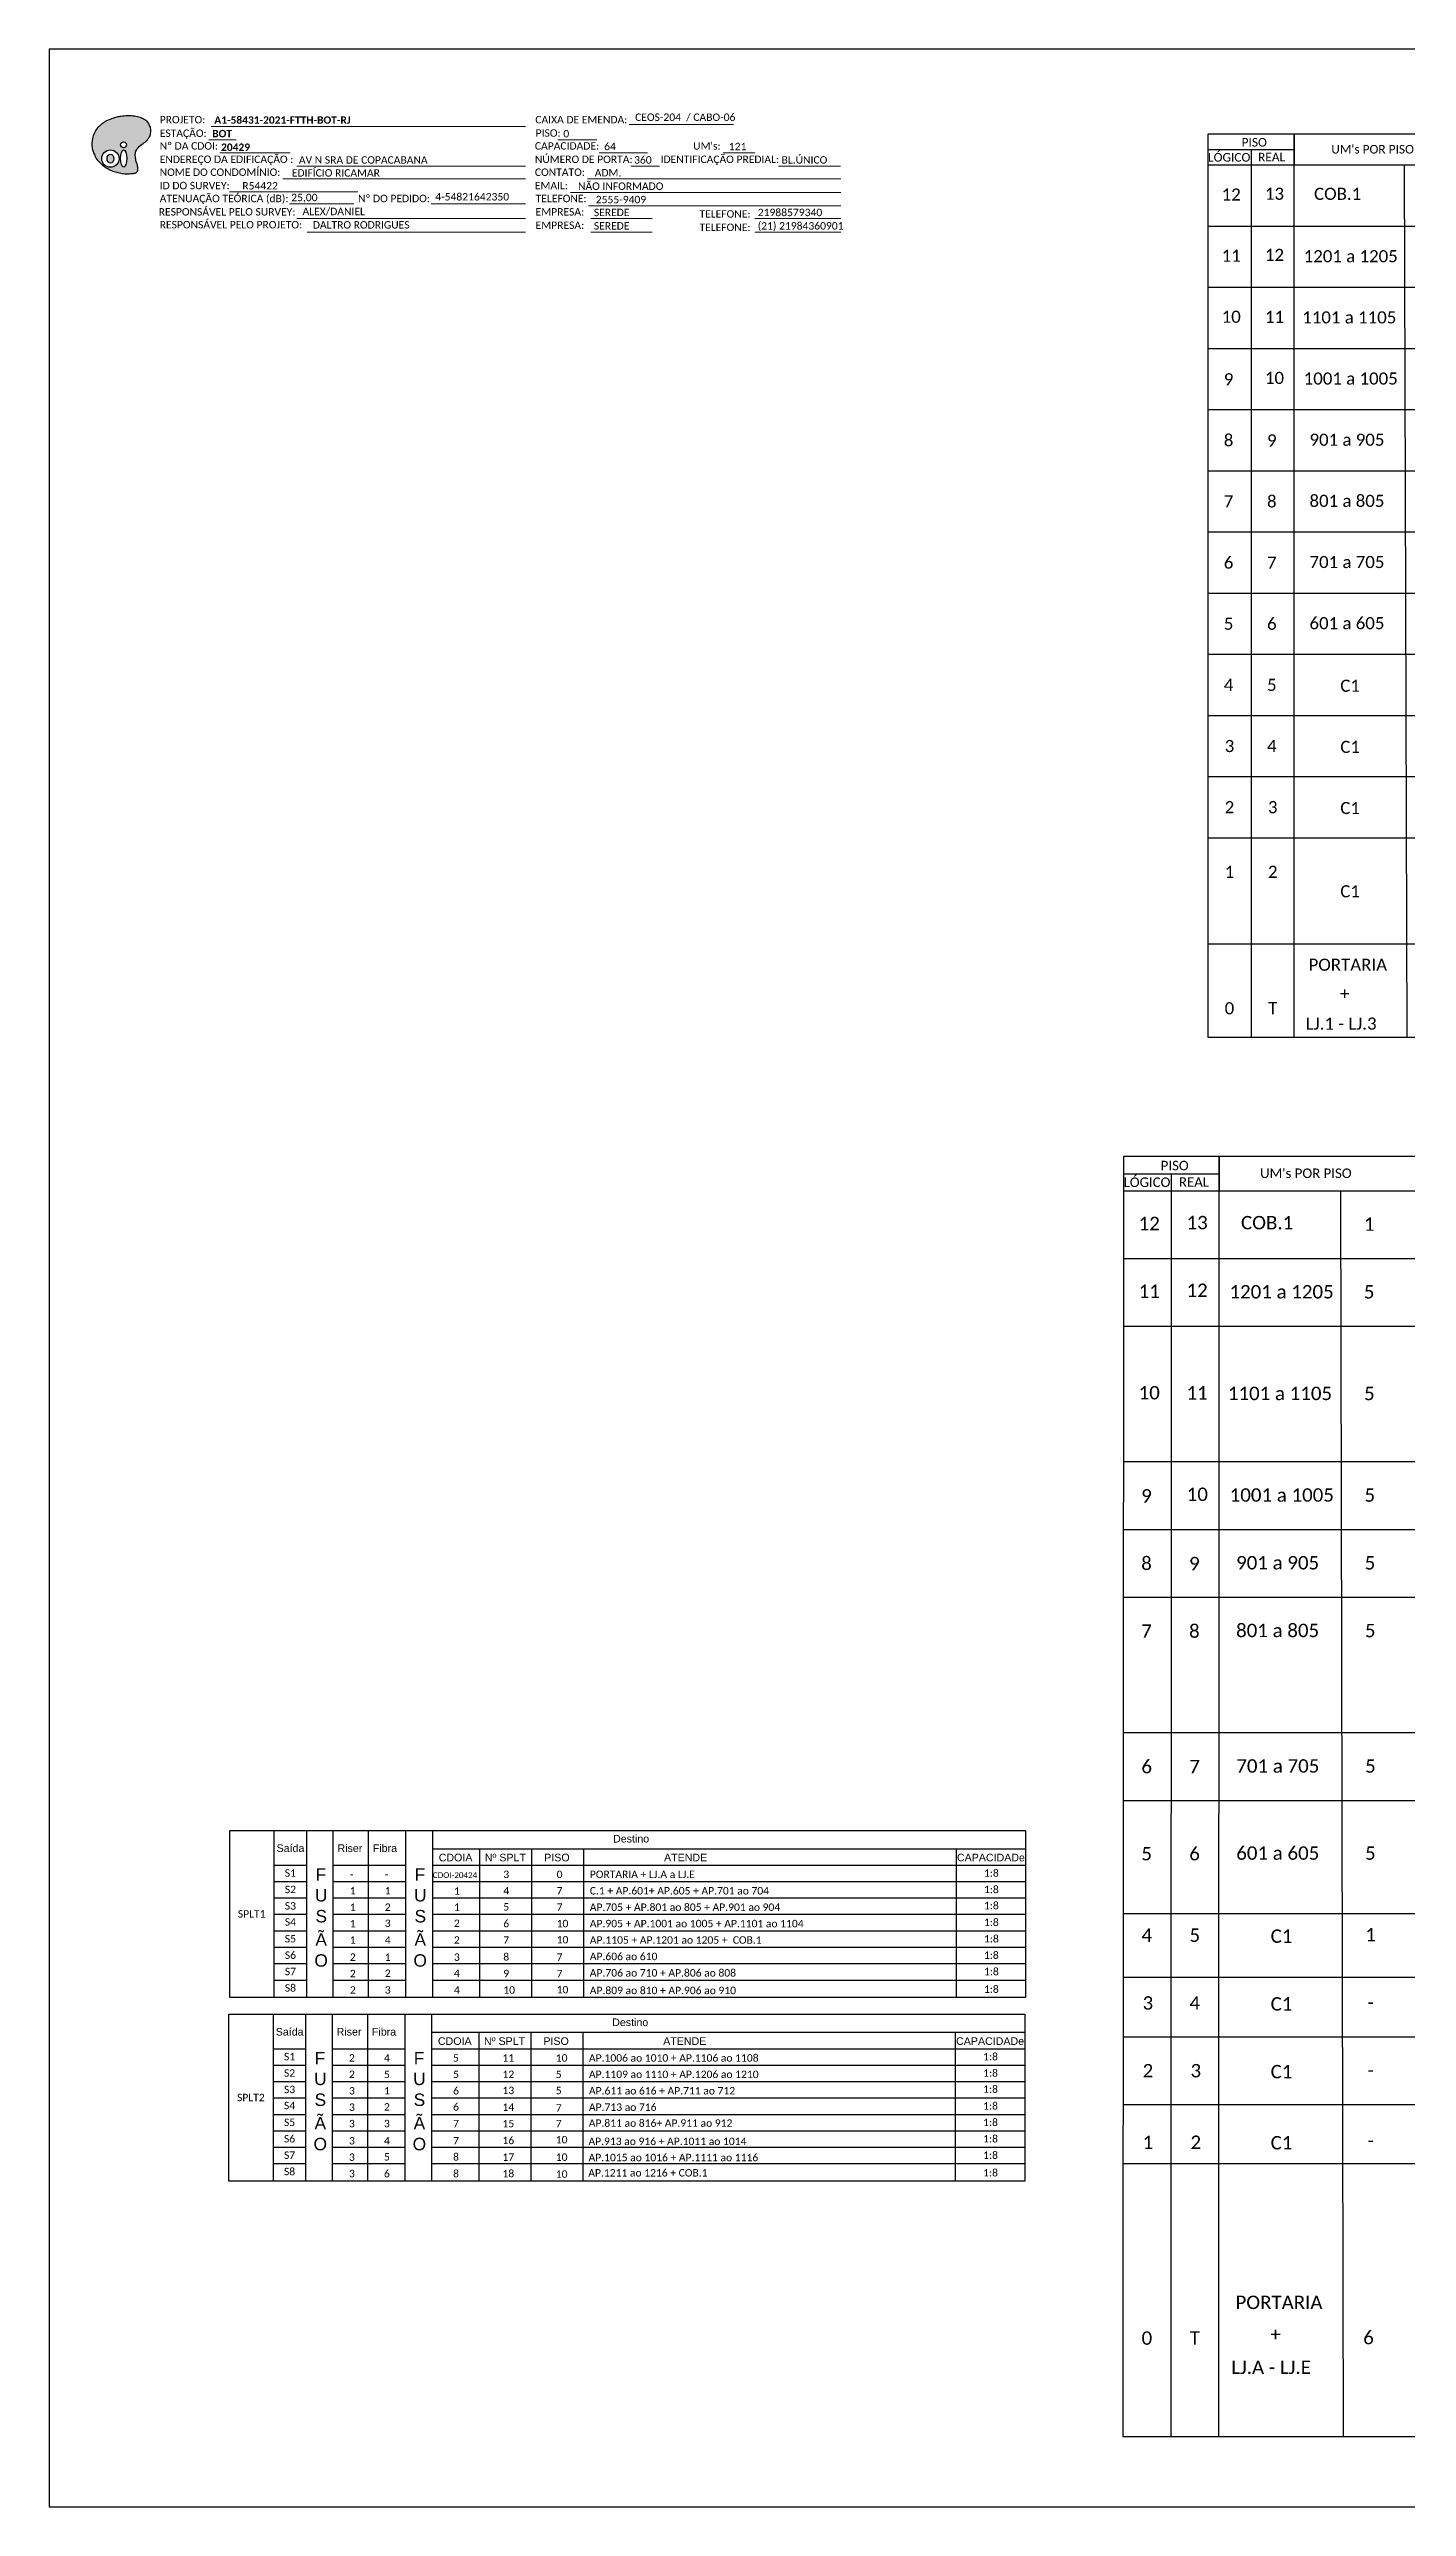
# Model space of a CAD drawing. Header units: metres. Extents: x -1286 to 468, y -500 to 94.
# Drawn here: x -373 to -45, y -500 to 94 of the extents above; entities that cross this region are included whole.
import ezdxf
from ezdxf.enums import TextEntityAlignment as Align

# ---------------------------------------------------------------- set-up
doc = ezdxf.new("R2010")
doc.units = ezdxf.units.M
doc.styles.add('ARIAL', font='arial.ttf')
doc.styles.add('WMF-Calibri0', font='calibri.ttf')
doc.styles.add('WMF-Calibri1', font='calibrib.ttf')

# ---------------------------------------------------------------- blocks, each defined once
blk = doc.blocks.new('OI')
h = blk.add_hatch(color=40)
edge = h.paths.add_edge_path()
edge.add_spline(control_points=[(4.35, -0.67), (3.92, -0.99), (3.26, -1.5), (2.81, -2.59), (2.9, -3.5), (3.06, -4.27), (3.31, -4.85), (3.37, -5.39), (3.4, -5.88), (3.2, -6.4), (2.54, -6.61), (1.65, -6.63), (0.55, -6.67), (-0.56, -6.42), (-1.61, -6.14), (-2.77, -5.61), (-3.92, -4.77), (-4.89, -3.7), (-5.34, -2.65), (-5.6, -1.94), (-5.85, -0.96), (-5.71, 0.47), (-5.1, 2.02), (-4.14, 3.02), (-3.3, 3.61), (-2.37, 4.16), (-1.36, 4.44), (-0.56, 4.7), (0.79, 4.85), (2.24, 4.97), (3.79, 4.57), (4.67, 4.21), (5.44, 3.65), (5.76, 2.99), (6.03, 2.21), (6.01, 1.46), (5.72, 0.64), (5.31, 0.08), (4.88, -0.38), (4.51, -0.55), (4.35, -0.67)], knot_values=[0, 0, 0, 0, 1.60434, 2.417191, 3.427595, 4.282808, 4.776746, 5.304182, 5.888771, 6.258406, 6.858137, 7.79129, 8.986195, 10.124242, 11.187857, 12.242908, 13.953784, 15.414161, 16.515391, 17.349188, 17.675853, 19.552021, 21.515531, 22.568638, 23.63245, 24.621084, 25.782718, 26.745347, 27.142653, 29.870543, 31.004649, 31.921532, 32.709589, 33.801391, 34.042471, 35.192333, 35.971461, 36.628871, 37.254359, 37.836911, 37.836911, 37.836911, 37.836911], degree=3, periodic=0)
h.paths.add_polyline_path([(1.13, -0.87, -1), (-0.04, -0.87, -1)], flags=16)
edge = h.paths.add_edge_path(flags=16)
edge.add_ellipse((0.56, -3.59), major_axis=(-0.02, 1.71), ratio=0.361305, start_angle=0, end_angle=360)
h.paths.add_polyline_path([(-0.36, -3.62, -1), (-3.8, -3.62, -1)], flags=16)
edge = h.paths.add_edge_path(flags=0)
edge.add_ellipse((-2.08, -3.62), major_axis=(0, 0.885), ratio=0.758294, start_angle=0, end_angle=360)
at = {"color": 40}
for centre, radius in [((-2.08, -3.62), 1.72), ((0.54, -0.87), 0.587)]:
    blk.add_circle(centre, radius, dxfattribs=at)
blk.add_ellipse((-2.08, -3.62), major_axis=(0, 0.885), ratio=0.758294, start_param=-3.141592653589792, end_param=3.141592653589792, dxfattribs=at)
blk.add_ellipse((0.56, -3.59), major_axis=(-0.02, 1.71), ratio=0.361305, dxfattribs=at)
at = {"color": 40, "start_tangent": (-0.800898, -0.598801), "end_tangent": (-0.800898, -0.598801)}
blk.add_spline([(4.35, -0.67), (3.2, -1.78), (2.9, -2.54), (2.92, -3.55), (3.12, -4.38), (3.28, -4.85), (3.37, -5.37), (3.35, -5.95), (3.2, -6.29), (2.66, -6.55), (1.73, -6.63), (0.54, -6.62), (-0.58, -6.41), (-1.6, -6.11), (-2.56, -5.67), (-3.95, -4.67), (-4.89, -3.56), (-5.37, -2.56), (-5.64, -1.78), (-5.72, -1.46), (-5.63, 0.42), (-4.84, 2.22), (-4.13, 2.99), (-3.27, 3.62), (-2.4, 4.09), (-1.3, 4.47), (-0.37, 4.72), (0.02, 4.77), (2.75, 4.8), (3.85, 4.53), (4.69, 4.16), (5.31, 3.68), (5.85, 2.73), (5.93, 2.5), (5.94, 1.35), (5.67, 0.62), (5.29, 0.08), (4.84, -0.36), (4.35, -0.67)], degree=3, dxfattribs=at)

msp = doc.modelspace()

# ---------------------------------------------------------------- linework, layer by layer
at = {"color": 7}
for p, q in [((-329.24, -336.32), (-136.93, -336.32)), ((-329.24, -376.73), (-329.24, -336.32)), ((-318.58, -336.32), (-318.58, -376.73)), ((-310.7, -336.32), (-310.7, -376.73)), ((-304.22, -376.73), (-304.22, -336.32)), ((-295.77, -336.32), (-295.77, -376.73)), ((-286.76, -336.32), (-286.76, -376.73)), ((-280.28, -336.32), (-280.28, -376.73)), ((-136.93, -336.32), (-136.93, -376.73)), ((-280.28, -340.73), (-136.93, -340.73)), ((-268.87, -340.73), (-268.87, -376.73)), ((-256.3, -340.73), (-256.3, -376.73)), ((-243.75, -340.73), (-243.75, -376.73)), ((-153.72, -340.73), (-153.72, -376.73)), ((-318.58, -344.7), (-310.7, -344.7)), ((-318.58, -348.67), (-310.7, -348.67)), ((-304.22, -344.7), (-286.76, -344.7)), ((-304.22, -348.67), (-286.76, -348.67)), ((-280.28, -344.7), (-136.93, -344.7)), ((-280.28, -348.67), (-136.93, -348.67)), ((-318.58, -352.63), (-310.7, -352.63)), ((-304.22, -352.63), (-286.76, -352.63)), ((-280.28, -352.63), (-136.93, -352.63)), ((-318.58, -356.6), (-310.7, -356.6)), ((-318.58, -360.57), (-310.7, -360.57)), ((-304.22, -356.6), (-286.76, -356.6)), ((-304.22, -360.57), (-286.76, -360.57)), ((-280.28, -356.6), (-136.93, -356.6)), ((-280.28, -360.57), (-136.93, -360.57)), ((-318.58, -364.54), (-310.7, -364.54)), ((-304.22, -364.54), (-286.76, -364.54)), ((-280.28, -364.54), (-136.93, -364.54)), ((-318.58, -368.51), (-310.7, -368.51)), ((-318.58, -372.48), (-310.7, -372.48)), ((-304.22, -368.51), (-286.76, -368.51)), ((-304.22, -372.48), (-286.76, -372.48)), ((-280.28, -368.51), (-136.93, -368.51)), ((-280.28, -372.48), (-136.93, -372.48)), ((-136.93, -376.73), (-329.24, -376.73)), ((-329.44, -380.69), (-137.13, -380.69)), ((-329.44, -421.1), (-329.44, -380.69)), ((-318.78, -380.69), (-318.78, -421.1)), ((-310.9, -380.69), (-310.9, -421.1)), ((-304.43, -421.1), (-304.43, -380.69)), ((-295.97, -380.69), (-295.97, -421.1)), ((-286.96, -380.69), (-286.96, -421.1)), ((-280.48, -380.69), (-280.48, -421.1)), ((-280.48, -385.1), (-137.13, -385.1)), ((-269.08, -385.1), (-269.08, -421.1)), ((-256.5, -385.1), (-256.5, -421.1)), ((-243.96, -385.1), (-243.96, -421.1)), ((-153.92, -385.1), (-153.92, -421.1)), ((-137.13, -380.69), (-137.13, -421.1)), ((-318.78, -389.07), (-310.9, -389.07)), ((-304.43, -389.07), (-286.96, -389.07)), ((-280.48, -389.07), (-137.13, -389.07)), ((-318.78, -393.04), (-310.9, -393.04)), ((-318.78, -397), (-310.9, -397)), ((-304.43, -393.04), (-286.96, -393.04)), ((-304.43, -397), (-286.96, -397)), ((-280.48, -393.04), (-137.13, -393.04)), ((-280.48, -397), (-137.13, -397)), ((-318.78, -400.97), (-310.9, -400.97)), ((-304.43, -400.97), (-286.96, -400.97)), ((-280.48, -400.97), (-137.13, -400.97)), ((-318.78, -404.94), (-310.9, -404.94)), ((-318.78, -408.91), (-310.9, -408.91)), ((-304.43, -404.94), (-286.96, -404.94)), ((-304.43, -408.91), (-286.96, -408.91)), ((-280.48, -404.94), (-137.13, -404.94)), ((-280.48, -408.91), (-137.13, -408.91)), ((-318.78, -412.88), (-310.9, -412.88)), ((-304.43, -412.88), (-286.96, -412.88)), ((-280.48, -412.88), (-137.13, -412.88)), ((-137.13, -421.1), (-329.44, -421.1)), ((-318.78, -416.85), (-310.9, -416.85)), ((-304.43, -416.85), (-286.96, -416.85)), ((-280.48, -416.85), (-137.13, -416.85))]:
    msp.add_line(p, q, dxfattribs=at)
msp.add_lwpolyline([(-372.87, -499.81), (468.13, -499.81), (468.13, 94.19), (-372.87, 94.19)], close=True)
at = {"color": 7, "lineweight": 0}
for points in [[(-334.27, 72.24), (-327.72, 72.24)], [(-333.76, 75.52), (-257.79, 75.52)], [(-249.99, 72.28), (-240.51, 72.28)], [(-232.69, 76.01), (-207.55, 76.01)], [(-331.61, 69.17), (-314.64, 69.17)], [(-313.04, 65.93), (-257.79, 65.93)], [(-239.94, 69.17), (-228.32, 69.17)], [(-232.36, 65.93), (-225.41, 65.93)], [(-210, 69.17), (-202.33, 69.17)], [(-196.66, 65.93), (-181.63, 65.93)], [(-329.29, 59.75), (-298.25, 59.75)], [(-316.45, 62.82), (-257.79, 62.82)], [(-246.87, 59.58), (-181.6, 59.58)], [(-242.83, 62.82), (-181.6, 62.82)], [(-314.76, 56.79), (-299.25, 56.79)], [(-280.53, 56.79), (-257.76, 56.79)], [(-242.58, 56.34), (-181.6, 56.34)], [(-313.04, 53.23), (-257.79, 53.23)], [(-310.55, 49.99), (-257.79, 49.99)], [(-241.97, 53.23), (-227.17, 53.23)], [(-241.97, 49.99), (-227.17, 49.99)], [(-202.37, 53.23), (-181.6, 53.23)], [(-202.37, 49.99), (-181.6, 49.99)]]:
    msp.add_lwpolyline(points, dxfattribs=at)
for points in [[(-92.9, 73.63), (-92.9, 66.21)], [(-72.01, 66.21), (-72.01, 73.63)], [(-72.01, 73.63), (-72.01, 66.21)], [(-92.9, 66.21), (298.13, 66.21)], [(-92.9, 66.21), (-92.9, -144.63), (298.13, -144.63)], [(-92.9, 66.21), (335.68, 66.21)], [(-82.45, 69.92), (-82.45, 66.21)], [(-82.45, 66.21), (-82.45, -144.63)], [(-72.01, -144.63), (-72.01, 66.21)], [(-92.9, 51.42), (335.68, 51.42)], [(-92.9, 36.64), (298.13, 36.64)], [(-92.9, 21.86), (298.13, 21.86)], [(-92.9, 7.08), (298.13, 7.08)], [(-92.9, -7.7), (298.13, -7.7)], [(-92.9, -22.48), (298.13, -22.48)], [(-92.9, -37.26), (298.13, -37.26)], [(-92.9, -52.04), (298.13, -52.04)], [(-92.9, -66.83), (298.13, -66.83)], [(-92.9, -81.61), (298.13, -81.61)], [(-92.9, -96.39), (298.13, -96.39)], [(-92.9, -122.04), (298.13, -122.04)], [(-113.32, -173.48), (-113.32, -181.71)], [(-101.75, -177.59), (-101.75, -181.71)], [(-90.18, -181.71), (-90.18, -173.48)], [(-90.18, -173.48), (-90.18, -181.71)], [(-113.32, -181.71), (-113.44, -482.83), (319.68, -482.83)], [(-113.32, -181.71), (319.79, -181.71)], [(-113.32, -181.71), (361.38, -181.71)], [(-101.75, -181.71), (-101.87, -482.83)], [(-90.29, -482.83), (-90.18, -181.71)], [(-113.32, -198.08), (361.38, -198.08)], [(-113.32, -214.45), (319.79, -214.45)], [(-113.27, -247.19), (319.84, -247.19)], [(-113.27, -263.56), (319.84, -263.56)], [(-113.27, -279.94), (319.84, -279.94)], [(-113.23, -312.68), (319.89, -312.68)], [(-113.23, -329.05), (319.89, -329.05)], [(-113.18, -356.38), (319.94, -356.38)], [(-113.18, -371.77), (319.94, -371.77)], [(-113.18, -386.19), (319.94, -386.19)], [(-113.18, -402.56), (319.94, -402.56)], [(-113.17, -416.82), (319.95, -416.82)]]:
    msp.add_lwpolyline(points)
at = {"color": 0}
for points in [[(298.13, 73.63), (-92.9, 73.63)], [(-92.9, 69.92), (-72.01, 69.92)], [(319.79, -173.48), (-113.32, -173.48)], [(-113.32, -177.59), (-90.18, -177.59)]]:
    msp.add_lwpolyline(points, dxfattribs=at)
at = {"color": 7}
for points in [[(-45.51, 66.21), (-44.85, -144.63)], [(-60.83, -181.71), (-60.22, -482.83)]]:
    msp.add_lwpolyline(points, dxfattribs=at)

# ---------------------------------------------------------------- block references
at = {"color": 7, "xscale": 1.213923925163967, "yscale": 1.213923925163967, "zscale": 1.213923925163967, "rotation": 0.1532896023949059}
msp.add_blockref('OI', (-355.56, 72.14), dxfattribs=at)

# ---------------------------------------------------------------- texts
at = {"color": 7, "lineweight": 0, "style": 'WMF-Calibri0'}
for s, height, p in [('PROJETO:', 1.793, (-346.16, 76.26)), ('CAIXA DE EMENDA:', 1.7927, (-255.4, 76.26)), ('ESTAÇÃO:', 1.793, (-346.16, 72.98)), ('Nº DA CDOI:', 1.7927, (-346.16, 69.91)), ('CAPACIDADE:', 1.7927, (-255.51, 69.91)), ('PISO:', 1.793, (-255.33, 73.03)), ("UM's:", 1.793, (-217.27, 69.91)), ('ENDEREÇO DA EDIFICAÇÃO :', 1.7927, (-346.16, 66.68)), ('NOME DO CONDOMÍNIO:', 1.7927, (-346.16, 63.56)), ('CONTATO:', 1.793, (-255.51, 63.56)), ('NÚMERO DE PORTA:', 1.7927, (-255.51, 66.68)), ('IDENTIFICAÇÃO PREDIAL:', 1.7927, (-225.14, 66.68)), ('ATENUAÇÃO TEÓRICA (dB):', 1.7927, (-346.16, 57.21)), ('ID DO SURVEY:', 1.7927, (-346.16, 60.33)), ('EMAIL:', 1.793, (-255.51, 60.33)), ('RESPONSÁVEL PELO SURVEY:', 1.7927, (-346.4, 53.98)), ('Nº DO PEDIDO:', 1.7927, (-298.24, 57.21)), ('TELEFONE:', 1.793, (-255.33, 57.21)), ('EMPRESA:', 1.793, (-255.33, 53.98)), ('TELEFONE:', 1.793, (-215.73, 53.47)), ('RESPONSÁVEL PELO PROJETO:', 1.7927, (-346.16, 50.87)), ('EMPRESA:', 1.793, (-255.33, 50.74)), ('TELEFONE:', 1.793, (-215.73, 50.24))]:
    msp.add_text(s, height=height, dxfattribs=at).set_placement(p)
at = {"color": 7}
for s, height, style, p in [('A1-58431-2021-FTTH-BOT-RJ', 1.7927, 'WMF-Calibri1', (-332.96, 76.17)), ('CEOS-204  / CABO-06', 1.7927, 'WMF-Calibri0', (-231.29, 76.85)), ('BOT', 1.793, 'WMF-Calibri1', (-333.48, 72.89)), ('0', 1.79, 'WMF-Calibri0', (-248.64, 72.88)), ('64', 1.793, 'WMF-Calibri0', (-238.77, 69.79)), ('121', 1.793, 'WMF-Calibri0', (-208.65, 69.77)), ('EDIFÍCIO RICAMAR', 1.7927, 'WMF-Calibri0', (-314.25, 63.39)), ('AV N SRA DE COPACABANA', 1.7927, 'WMF-Calibri0', (-312.53, 66.52)), ('360', 1.793, 'WMF-Calibri0', (-231.54, 66.53)), ('BL.ÚNICO', 1.793, 'WMF-Calibri0', (-195.9, 66.53)), ('R54422', 1.793, 'WMF-Calibri0', (-326.2, 60.28)), ('4-54821642350', 1.7927, 'WMF-Calibri0', (-279.58, 57.62)), ('NÃO INFORMADO', 1.7927, 'WMF-Calibri0', (-245.09, 60.18)), ('ADM.', 1.793, 'WMF-Calibri0', (-241.05, 63.42)), ('COB.1', 2.925, 'WMF-Calibri0', (-67.24, 57.77)), ('25,00', 1.793, 'WMF-Calibri0', (-314.38, 57.45)), ('ALEX/DANIEL', 1.7927, 'WMF-Calibri0', (-311.65, 54.07)), ('SEREDE', 1.793, 'WMF-Calibri0', (-241.27, 53.83)), ('2555-9409', 1.793, 'WMF-Calibri0', (-240.8, 56.94)), ('21988579340', 1.7927, 'WMF-Calibri0', (-201.66, 53.83)), ('DALTRO RODRIGUES', 1.7927, 'WMF-Calibri0', (-309.16, 50.83)), ('SEREDE', 1.793, 'WMF-Calibri0', (-241.27, 50.59)), ('(21) 21984360901', 1.7927, 'WMF-Calibri0', (-201.66, 50.59)), ('1201 a 1205', 2.9252, 'WMF-Calibri0', (-69.75, 42.69)), ('1101 a 1105', 2.9252, 'WMF-Calibri0', (-70.1, 27.91)), ('1001 a 1005', 2.9252, 'WMF-Calibri0', (-69.75, 13.13)), ('901 a 905', 2.925, 'WMF-Calibri0', (-68.35, -1.66)), ('801 a 805', 2.925, 'WMF-Calibri0', (-68.35, -16.44)), ('701 a 705', 2.925, 'WMF-Calibri0', (-68.35, -31.22)), ('601 a 605', 2.925, 'WMF-Calibri0', (-68.35, -46)), ('C1', 2.925, 'WMF-Calibri0', (-60.9, -61.12)), ('C1', 2.925, 'WMF-Calibri0', (-60.9, -75.9)), ('C1', 2.925, 'WMF-Calibri0', (-60.9, -90.68)), ('C1', 2.925, 'WMF-Calibri0', (-60.9, -110.8)), ('PORTARIA', 2.925, 'WMF-Calibri0', (-68.57, -128.55)), ('+', 2.93, 'WMF-Calibri0', (-60.97, -135.53)), ('LJ.1 - LJ.3', 2.9252, 'WMF-Calibri0', (-69.26, -142.79)), ('COB.1', 3.24, 'WMF-Calibri0', (-84.89, -191.05)), ('1201 a 1205', 3.24, 'WMF-Calibri0', (-87.68, -207.75)), ('1101 a 1105', 3.24, 'WMF-Calibri0', (-88.07, -232.32)), ('1001 a 1005', 3.24, 'WMF-Calibri0', (-87.63, -256.87)), ('901 a 905', 3.24, 'WMF-Calibri0', (-86.08, -273.24)), ('801 a 805', 3.24, 'WMF-Calibri0', (-86.08, -289.61)), ('701 a 705', 3.24, 'WMF-Calibri0', (-86.03, -322.36)), ('601 a 605', 3.24, 'WMF-Calibri0', (-86.04, -343.41)), ('-', 1.79, 'WMF-Calibri0', (-300.22, -347.83)), ('1', 1.79, 'WMF-Calibri0', (-300.22, -351.8)), ('-', 1.79, 'WMF-Calibri0', (-291.77, -347.83)), ('1', 1.79, 'WMF-Calibri0', (-291.77, -351.8)), ('CDOI-20424', 1.4, 'WMF-Calibri0', (-280.15, -347.83)), ('1', 1.79, 'WMF-Calibri0', (-275.07, -351.88)), ('4', 1.79, 'WMF-Calibri0', (-263.14, -351.8)), ('3', 1.79, 'WMF-Calibri0', (-263.14, -347.83)), ('0', 1.79, 'WMF-Calibri0', (-250.25, -347.83)), ('7', 1.79, 'WMF-Calibri0', (-250.25, -351.8)), ('C.1 + AP.601+ AP.605 + AP.701 ao 704 ', 1.7927, 'WMF-Calibri0', (-242.24, -351.8)), ('PORTARIA + LJ.A a LJ.E ', 1.7927, 'WMF-Calibri0', (-242.24, -347.83)), ('1', 1.79, 'WMF-Calibri0', (-300.22, -355.77)), ('2', 1.79, 'WMF-Calibri0', (-291.77, -355.77)), ('1', 1.79, 'WMF-Calibri0', (-275.07, -355.77)), ('5', 1.79, 'WMF-Calibri0', (-263.14, -355.69)), ('7', 1.79, 'WMF-Calibri0', (-250.25, -355.77)), ('AP.705 + AP.801 ao 805 + AP.901 ao 904', 1.7927, 'WMF-Calibri0', (-242.24, -355.77)), ('1', 1.79, 'WMF-Calibri0', (-300.22, -359.73)), ('1', 1.79, 'WMF-Calibri0', (-300.22, -363.7)), ('4', 1.79, 'WMF-Calibri0', (-291.77, -363.7)), ('3', 1.79, 'WMF-Calibri0', (-291.77, -359.66)), ('2', 1.79, 'WMF-Calibri0', (-275.07, -359.66)), ('2', 1.79, 'WMF-Calibri0', (-275.07, -363.7)), ('6', 1.79, 'WMF-Calibri0', (-263.14, -359.73)), ('7', 1.79, 'WMF-Calibri0', (-263.14, -363.7)), ('10', 1.793, 'WMF-Calibri0', (-250.25, -359.73)), ('10', 1.793, 'WMF-Calibri0', (-250.25, -363.62)), ('AP.905 + AP.1001 ao 1005 + AP.1101 ao 1104', 1.7927, 'WMF-Calibri0', (-242.24, -359.73)), ('AP.1105 + AP.1201 ao 1205 +  COB.1', 1.7927, 'WMF-Calibri0', (-242.24, -363.7)), ('C1', 3.24, 'WMF-Calibri0', (-77.73, -363.49)), ('2', 1.79, 'WMF-Calibri0', (-300.22, -367.84)), ('1', 1.79, 'WMF-Calibri0', (-291.77, -367.84)), ('3', 1.79, 'WMF-Calibri0', (-275.07, -367.84)), ('8', 1.79, 'WMF-Calibri0', (-263.14, -367.77)), ('7', 1.79, 'WMF-Calibri0', (-250.25, -367.84)), ('AP.606 ao 610', 1.7927, 'WMF-Calibri0', (-242.24, -367.67)), ('2', 1.79, 'WMF-Calibri0', (-300.22, -371.81)), ('2', 1.79, 'WMF-Calibri0', (-300.22, -375.78)), ('2', 1.79, 'WMF-Calibri0', (-291.77, -371.73)), ('3', 1.79, 'WMF-Calibri0', (-291.77, -375.78)), ('4', 1.79, 'WMF-Calibri0', (-275.07, -371.73)), ('4', 1.79, 'WMF-Calibri0', (-275.07, -375.78)), ('9', 1.79, 'WMF-Calibri0', (-263.14, -371.81)), ('10', 1.793, 'WMF-Calibri0', (-263.14, -375.78)), ('7', 1.79, 'WMF-Calibri0', (-250.25, -371.81)), ('10', 1.793, 'WMF-Calibri0', (-250.25, -375.7)), ('AP.706 ao 710 + AP.806 ao 808', 1.7927, 'WMF-Calibri0', (-242.24, -371.64)), ('AP.809 ao 810 + AP.906 ao 910', 1.7927, 'WMF-Calibri0', (-242.24, -375.89)), ('C1', 3.24, 'WMF-Calibri0', (-77.73, -379.87)), ('2', 1.79, 'WMF-Calibri0', (-300.43, -392.2)), ('4', 1.79, 'WMF-Calibri0', (-291.97, -392.2)), ('5', 1.79, 'WMF-Calibri0', (-275.3, -392.2)), ('11', 1.793, 'WMF-Calibri0', (-263.34, -392.2)), ('10', 1.793, 'WMF-Calibri0', (-250.46, -392.2)), ('AP.1006 ao 1010 + AP.1106 ao 1108', 1.7927, 'WMF-Calibri0', (-242.45, -392.2)), ('2', 1.79, 'WMF-Calibri0', (-300.43, -396.17)), ('5', 1.79, 'WMF-Calibri0', (-291.97, -396.17)), ('5', 1.79, 'WMF-Calibri0', (-275.27, -396.17)), ('12', 1.793, 'WMF-Calibri0', (-263.34, -396.17)), ('5', 1.79, 'WMF-Calibri0', (-250.46, -396.17)), ('AP.1109 ao 1110 + AP.1206 ao 1210', 1.7927, 'WMF-Calibri0', (-242.45, -396.17)), ('C1', 3.24, 'WMF-Calibri0', (-77.73, -396.24)), ('3', 1.79, 'WMF-Calibri0', (-300.43, -400.14)), ('3', 1.79, 'WMF-Calibri0', (-300.43, -404.1)), ('2', 1.79, 'WMF-Calibri0', (-291.97, -404.03)), ('1', 1.79, 'WMF-Calibri0', (-291.97, -400.14)), ('6', 1.79, 'WMF-Calibri0', (-275.27, -400.14)), ('6', 1.79, 'WMF-Calibri0', (-275.27, -404.03)), ('13', 1.793, 'WMF-Calibri0', (-263.34, -400.06)), ('14', 1.793, 'WMF-Calibri0', (-263.34, -404.1)), ('5', 1.79, 'WMF-Calibri0', (-250.46, -400.06)), ('7', 1.79, 'WMF-Calibri0', (-250.46, -404.28)), ('AP.611 ao 616 + AP.711 ao 712', 1.7927, 'WMF-Calibri0', (-242.45, -400.14)), ('AP.713 ao 716', 1.7927, 'WMF-Calibri0', (-242.45, -404.1)), ('3', 1.79, 'WMF-Calibri0', (-300.43, -408.07)), ('3', 1.79, 'WMF-Calibri0', (-291.97, -408.07)), ('7', 1.79, 'WMF-Calibri0', (-275.27, -408.07)), ('15', 1.793, 'WMF-Calibri0', (-263.34, -408.07)), ('7', 1.79, 'WMF-Calibri0', (-250.46, -408.07)), ('AP.811 ao 816+ AP.911 ao 912', 1.7927, 'WMF-Calibri0', (-242.49, -407.95)), ('3', 1.79, 'WMF-Calibri0', (-300.43, -412.22)), ('3', 1.79, 'WMF-Calibri0', (-300.43, -416.18)), ('4', 1.79, 'WMF-Calibri0', (-291.97, -412.22)), ('5', 1.79, 'WMF-Calibri0', (-291.97, -416.11)), ('8', 1.79, 'WMF-Calibri0', (-275.27, -416.11)), ('7', 1.79, 'WMF-Calibri0', (-275.27, -412.22)), ('16', 1.793, 'WMF-Calibri0', (-263.34, -412.14)), ('17', 1.793, 'WMF-Calibri0', (-263.34, -416.18)), ('10', 1.793, 'WMF-Calibri0', (-250.46, -411.96)), ('10', 1.793, 'WMF-Calibri0', (-250.46, -416.18)), ('AP.913 ao 916 + AP.1011 ao 1014', 1.7927, 'WMF-Calibri0', (-242.56, -412.36)), ('AP.1015 ao 1016 + AP.1111 ao 1116', 1.7927, 'WMF-Calibri0', (-242.54, -416.27)), ('C1', 3.24, 'WMF-Calibri0', (-77.73, -413.42)), ('3', 1.79, 'WMF-Calibri0', (-300.43, -420.15)), ('6', 1.79, 'WMF-Calibri0', (-291.97, -420.15)), ('8', 1.79, 'WMF-Calibri0', (-275.27, -420.15)), ('18', 1.793, 'WMF-Calibri0', (-263.34, -420.15)), ('10', 1.793, 'WMF-Calibri0', (-250.46, -420.27)), ('AP.1211 ao 1216 + COB.1', 1.7927, 'WMF-Calibri0', (-242.6, -419.97)), ('PORTARIA', 3.24, 'WMF-Calibri0', (-86.22, -452)), ('+', 3.24, 'WMF-Calibri0', (-77.8, -459.73)), ('LJ.A - LJ.E', 3.24, 'WMF-Calibri0', (-87.24, -467.7))]:
    msp.add_text(s, height=height, dxfattribs=dict(at, style=style)).set_placement(p)
at = {"color": 7, "style": 'WMF-Calibri1'}
msp.add_text('20429', height=1.793, dxfattribs=at).set_placement((-327.83, 69.6), align=Align.CENTER)
at = {"color": 0, "style": 'WMF-Calibri0'}
for s, height, p in [('     PISO', 2.077, (-88.42, 70.65)), ('  LÓGICO', 2.077, (-94.33, 67.01)), ('    REAL', 2.077, (-83.71, 67.06)), ("UM's POR PISO", 2.0765, (-63.08, 68.97)), ('  LÓGICO', 2.3, (-114.9, -180.81)), ('     PISO', 2.3, (-108.36, -176.78)), ("UM's POR PISO", 2.3, (-80.29, -178.64)), ('    REAL', 2.3, (-103.14, -180.76))]:
    msp.add_text(s, height=height, dxfattribs=at).set_placement(p)
at = {"color": 7}
for s, height, style, p in [('12', 2.925, 'WMF-Calibri0', (-87.26, 59.05)), ('13', 2.925, 'WMF-Calibri0', (-76.81, 59.25)), ('11', 2.925, 'WMF-Calibri0', (-87.26, 44.27)), ('12', 2.925, 'WMF-Calibri0', (-76.81, 44.47)), ('10', 2.925, 'WMF-Calibri0', (-87.26, 29.53)), ('11', 2.925, 'WMF-Calibri0', (-76.81, 29.49)), ('10', 2.925, 'WMF-Calibri0', (-76.81, 14.74)), ('12', 3.24, 'WMF-Calibri0', (-107.07, -189.63)), ('13', 3.24, 'WMF-Calibri0', (-95.5, -189.41)), ('11', 3.24, 'WMF-Calibri0', (-107.07, -206)), ('12', 3.24, 'WMF-Calibri0', (-95.5, -205.78)), ('10', 3.24, 'WMF-Calibri0', (-107.07, -230.53)), ('11', 3.24, 'WMF-Calibri0', (-95.5, -230.57)), ('10', 3.24, 'WMF-Calibri0', (-95.45, -255.08)), ('Destino', 1.84, 'ARIAL', (-232.26, -338.32)), ('Saída', 1.84, 'ARIAL', (-314.56, -340.61)), ('Riser', 1.84, 'ARIAL', (-300.2, -340.61)), ('Fibra', 1.84, 'ARIAL', (-291.75, -340.61)), ('CDOIA', 1.84, 'ARIAL', (-274.67, -342.87)), ('Nº SPLT', 1.84, 'ARIAL', (-262.64, -342.87)), ('PISO', 1.84, 'ARIAL', (-250.18, -342.87)), ('ATENDE', 1.84, 'ARIAL', (-219.09, -342.87)), ('CAPACIDADe', 1.84, 'ARIAL', (-145.32, -342.87)), ('Saída', 1.84, 'ARIAL', (-314.76, -384.98)), ('Riser', 1.84, 'ARIAL', (-300.41, -384.98)), ('Fibra', 1.84, 'ARIAL', (-291.95, -384.98)), ('Destino', 1.84, 'ARIAL', (-232.47, -382.69)), ('CDOIA', 1.84, 'ARIAL', (-274.87, -387.24)), ('Nº SPLT', 1.84, 'ARIAL', (-262.84, -387.24)), ('PISO', 1.84, 'ARIAL', (-250.38, -387.24)), ('ATENDE', 1.84, 'ARIAL', (-219.29, -387.24)), ('CAPACIDADe', 1.84, 'ARIAL', (-145.52, -387.24))]:
    msp.add_text(s, height=height, dxfattribs=dict(at, style=style)).set_placement(p, align=Align.MIDDLE_CENTER)
at = {"color": 7, "linetype": 'Continuous', "style": 'ARIAL'}
for s, p in [('F', (-308.51, -348.5)), ('F', (-284.57, -348.5)), ('U', (-308.66, -353.5)), ('S', (-308.53, -358.55)), ('U', (-284.72, -353.5)), ('S', (-284.59, -358.55)), ('Ã', (-308.55, -364.2)), ('Ã', (-284.61, -364.2)), ('O', (-308.79, -369.25)), ('O', (-284.85, -369.25)), ('F', (-308.71, -392.87)), ('F', (-284.77, -392.87)), ('U', (-308.86, -397.87)), ('U', (-284.92, -397.87)), ('S', (-308.74, -402.92)), ('S', (-284.8, -402.92)), ('Ã', (-308.76, -408.57)), ('Ã', (-284.81, -408.57)), ('O', (-308.99, -413.62)), ('O', (-285.05, -413.62))]:
    msp.add_text(s, height=3, dxfattribs=at).set_placement(p)
at = {"color": 7, "style": 'WMF-Calibri0'}
for tag, height, flags, p in [('9', 2.925, 4, (-87.9, 14.4)), ('8', 2.925, 4, (-87.9, -0.32)), ('9', 2.925, 4, (-77.45, -0.38)), ('7', 2.925, 4, (-87.9, -15.1)), ('8', 2.925, 4, (-77.45, -15.1)), ('6', 2.925, 4, (-87.9, -29.89)), ('7', 2.925, 4, (-77.45, -29.89)), ('5', 2.925, 4, (-87.9, -44.67)), ('6', 2.925, 4, (-77.45, -44.67)), ('4', 2.925, 4, (-87.9, -59.45)), ('5', 2.925, 4, (-77.45, -59.45)), ('3', 2.925, 4, (-87.68, -74.23)), ('4', 2.925, 4, (-77.45, -74.23)), ('2', 2.925, 4, (-87.68, -89.01)), ('3', 2.925, 4, (-77.23, -89.01)), ('1', 2.925, 4, (-87.68, -104.65)), ('2', 2.925, 4, (-77.23, -104.63)), ('0', 2.925, 4, (-87.68, -137.61)), ('T', 2.925, 12, (-77.23, -137.58)), ('1', 3.24, 4, (-53.93, -189.78)), ('5', 3.24, 4, (-53.93, -206.15)), ('5', 3.24, 4, (-53.88, -230.72)), ('9', 3.24, 4, (-107.73, -255.46)), ('5', 3.24, 4, (-53.78, -255.27)), ('8', 3.24, 4, (-107.73, -271.76)), ('9', 3.24, 4, (-96.16, -271.83)), ('5', 3.24, 4, (-53.73, -271.64)), ('7', 3.24, 4, (-107.73, -288.14)), ('8', 3.24, 4, (-96.16, -288.14)), ('5', 3.24, 4, (-53.68, -288.01)), ('6', 3.24, 4, (-107.68, -320.88)), ('7', 3.24, 4, (-96.11, -320.88)), ('5', 3.24, 4, (-53.63, -320.75)), ('5', 3.24, 4, (-107.69, -341.93)), ('6', 3.24, 4, (-96.12, -341.93)), ('5', 3.24, 4, (-53.64, -341.8)), ('4', 3.24, 4, (-107.64, -361.64)), ('5', 3.24, 4, (-96.06, -361.64)), ('1', 3.24, 4, (-53.58, -361.52)), ('3', 3.24, 4, (-107.39, -378.02)), ('4', 3.24, 4, (-96.06, -378.02)), ('-', 3.24, 4, (-53.58, -377.89)), ('2', 3.24, 4, (-107.39, -394.39)), ('3', 3.24, 4, (-95.82, -394.39)), ('-', 3.24, 4, (-53.58, -394.26)), ('1', 3.24, 4, (-107.39, -411.7)), ('2', 3.24, 4, (-95.82, -411.69)), ('-', 3.24, 4, (-53.58, -411.27)), ('0', 3.24, 4, (-107.63, -459.01)), ('T', 3.24, 12, (-96.06, -458.98)), ('6', 3.24, 4, (-54.09, -458.89))]:
    msp.add_attdef(tag, text='XX', height=height, dxfattribs=dict(at, flags=flags)).set_placement(p, align=Align.MIDDLE_CENTER)
at = {"color": 7, "lineweight": 0, "style": 'WMF-Calibri0', "flags": 8}
for tag, p, s in [('S1', (-315.93, -347.51), 'S1'), ('S2', (-315.93, -351.48), 'S2'), ('1:8', (-147, -347.51), '1:8'), ('1:8', (-147, -351.48), '1:8'), ('SPLT1', (-327.28, -357.39), 'XX'), ('S3', (-315.93, -355.45), 'S3'), ('1:8', (-147, -355.37), '1:8'), ('S4', (-315.93, -359.34), 'S4'), ('S5', (-315.93, -363.39), 'S5'), ('1:8', (-147, -359.42), '1:8'), ('1:8', (-147, -363.39), '1:8'), ('S6', (-315.93, -367.36), 'S6'), ('1:8', (-147, -367.36), '1:8'), ('S7', (-315.93, -371.32), 'S7'), ('S8', (-315.93, -375.29), 'S8'), ('1:8', (-147, -371.32), '1:8'), ('1:8', (-147, -375.58), '1:8'), ('S1', (-316.14, -391.88), 'S1'), ('1:8', (-147.2, -391.88), '1:8'), ('S2', (-316.14, -395.85), 'S2'), ('1:8', (-147.2, -395.85), '1:8'), ('1:8', (-147.2, -399.74), '1:8'), ('SPLT2', (-327.48, -401.76), 'XX'), ('S3', (-316.14, -399.82), 'S3'), ('S4', (-316.14, -403.71), 'S4'), ('1:8', (-147.2, -403.79), '1:8'), ('S5', (-316.14, -407.76), 'S5'), ('S6', (-316.14, -411.73), 'S6'), ('1:8', (-147.2, -407.76), '1:8'), ('1:8', (-147.2, -411.73), '1:8'), ('S7', (-316.14, -415.7), 'S7'), ('1:8', (-147.2, -415.7), '1:8'), ('S8', (-316.14, -419.66), 'S8'), ('1:8', (-147.2, -419.95), '1:8')]:
    msp.add_attdef(tag, p, s, height=1.793, dxfattribs=at)

doc.saveas('drawing.dxf')
